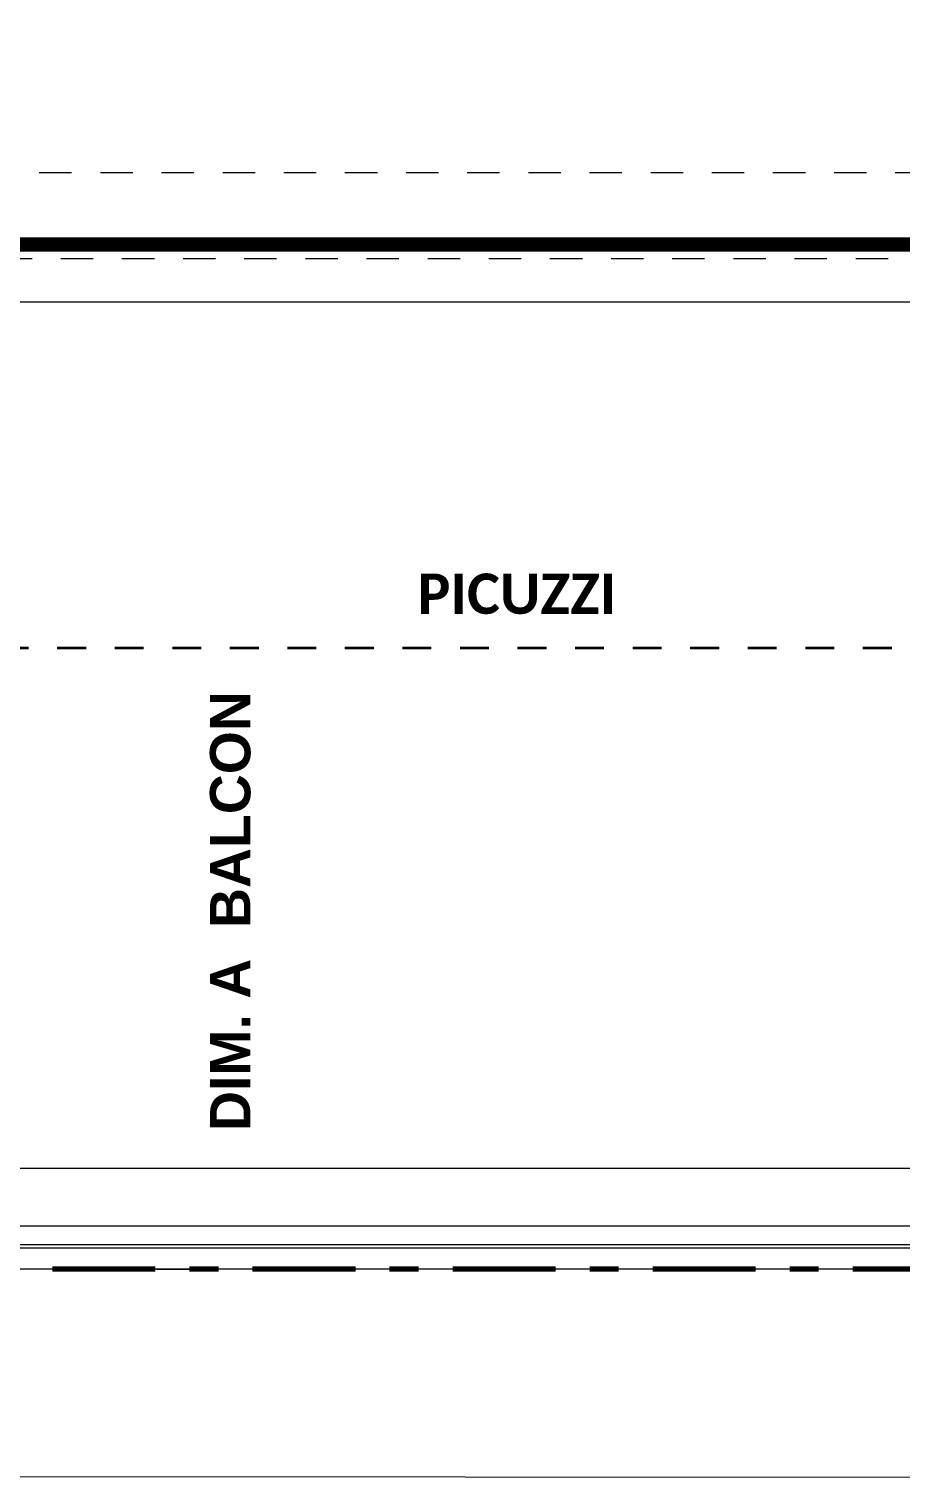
# Model space of a CAD drawing. Header units: metres. Extents: x -144 to 1000, y -717 to 29.
# Drawn here: x 455.67 to 458.7, y -572.27 to -567.22 of the extents above; entities that cross this region are included whole.
import ezdxf

# ---------------------------------------------------------------- set-up
doc = ezdxf.new("R2010")
doc.units = ezdxf.units.M
for name, pattern in [('Basculante', [0.11625, 0.075, -0.04125]), ('basculante modificado', [0.18, 0.1125, -0.0675]), ('Dash Dot 3_16_', [0.595313, 0.357187, -0.119063, 0, -0.119063])]:
    doc.linetypes.add(name, pattern=pattern)
doc.layers.get('0').update_dxf_attribs({"color": 1})
doc.layers.add('00-MEDICION', color=30, linetype='Continuous')
for name, color, linetype, lineweight in [('A-ANNO-DIMS', 1, 'Continuous', 9), ('A-DETL', 1, 'Continuous', 9), ('A-DETL-THIN', 1, 'Continuous', 9), ('A-FLOR-HRAL', 1, 'Continuous', 9), ('A-WALL', 4, 'Continuous', 9), ('G-ANNO-TEXT', 2, 'Continuous', 9)]:
    doc.layers.add(name, color=color, linetype=linetype, lineweight=lineweight)
doc.styles.add('Arial Narrow_B', font='ARIALNB.TTF', dxfattribs={"width": 1.2, "height": 0.105})
doc.styles.add('Calibri_B_1', font='calibrib.ttf', dxfattribs={"height": 0.135})

# ---------------------------------------------------------------- blocks, each defined once
blk = doc.blocks.new('U')
at = {"layer": 'A-ANNO-DIMS', "color": 5, "true_color": 0x0000ff}
blk.add_line((482.1826, -510.6083), (451.3207, -510.584), dxfattribs=at)
at = {"layer": 'A-DETL', "color": 7, "linetype": 'basculante modificado'}
for p, q in [((459.5877, -506.0589), (466.7877, -506.0589)), ((466.7877, -506.3589), (459.5877, -506.3589))]:
    blk.add_line(p, q, dxfattribs=at)
at = {"layer": 'A-DETL', "color": 7, "linetype": 'Basculante', "lineweight": 35}
blk.add_line((459.0877, -507.7099), (477.3875, -507.7099), dxfattribs=at)
at = {"layer": 'A-DETL', "color": 253, "true_color": 0xb6b6b6}
for p, q in [((460.7111, -507.7099), (460.7511, -507.7099)), ((460.6327, -509.8685), (460.8327, -509.8685)), ((460.6327, -509.8685), (460.8327, -509.8685))]:
    blk.add_line(p, q, dxfattribs=at)
at = {"layer": 'A-DETL', "color": 7, "linetype": 'Dash Dot 3_16_', "lineweight": 70}
blk.add_line((482.1832, -509.8685), (451.3213, -509.8685), dxfattribs=at)
at = {"layer": 'A-DETL-THIN'}
for p, q in [((464.0341, -506.5084), (459.7877, -506.5084)), ((459.7877, -509.5185), (464.0341, -509.5185))]:
    blk.add_line(p, q, dxfattribs=at)
at = {"layer": 'A-FLOR-HRAL'}
for p, q in [((464.3227, -509.796), (459.5067, -509.796)), ((464.3107, -509.784), (459.5187, -509.784))]:
    blk.add_line(p, q, dxfattribs=at)
at = {"layer": 'A-WALL'}
for p, q in [((459.5902, -506.3084), (464.2341, -506.3084)), ((459.5877, -509.7185), (464.2375, -509.7185)), ((478.5377, -509.8685), (453.4749, -509.8685))]:
    blk.add_line(p, q, dxfattribs=at)
at = {"layer": 'G-ANNO-TEXT', "style": 'Calibri_B_1'}
blk.add_text('PICUZZI', height=0.14, dxfattribs=at).set_placement((461.5393, -507.5919))
at = {"layer": 'G-ANNO-TEXT', "style": 'Arial Narrow_B', "width": 1.2}
blk.add_text('DIM. A  BALCON', height=0.14, rotation=90, dxfattribs=at).set_placement((460.9587, -509.389))

msp = doc.modelspace()

# ---------------------------------------------------------------- linework, layer by layer
at = {"layer": '00-MEDICION'}
msp.add_lwpolyline([(459.7113, -567.9684, 0.05, 0.05, 0), (455.0675, -567.9684, 0.05, 0.05, 0), (455.065, -567.2199, 0.05, 0.05, 0), (454.565, -567.22, 0.05, 0.05, 0), (454.565, -568.12, 0.05, 0.05, 0), (453.0648, -568.12, 0.05, 0.05, 0), (453.0648, -562.0699, 0.05, 0.05, 0), (453.9648, -562.0699, 0.05, 0.05, 0), (453.9648, -561.9199, 0.05, 0.05, 0), (453.2148, -561.9199, 0.05, 0.05, 0), (453.2148, -560.4199, 0.05, 0.05, 0), (454.765, -560.4201, 0.05, 0.05, 0), (454.7648, -562.0699, 0.05, 0.05, 0), (454.9148, -562.0699, 0.05, 0.05, 0), (457.4899, -562.0699, 0.05, 0.05, 0), (457.4899, -561.9199, 0.05, 0.05, 0), (454.9148, -561.9199, 0.05, 0.05, 0), (454.9148, -560.4201, 0.05, 0.05, 0), (455.0649, -560.4199, 0.05, 0.05, 0), (455.0649, -559.72, 0.05, 0.05, 0), (454.7648, -559.72, 0.05, 0.05, 0), (454.7645, -557.97, 0.05, 0.05, 0), (455.0645, -557.97, 0.05, 0.05, 0), (455.065, -557.4189, 0.05, 0.05, 0)], format="xyseb", dxfattribs=at)

# ---------------------------------------------------------------- block references
at = {"color": 3}
msp.add_blockref('U', (-4.5227, -61.66), dxfattribs=at)

doc.saveas('drawing.dxf')
